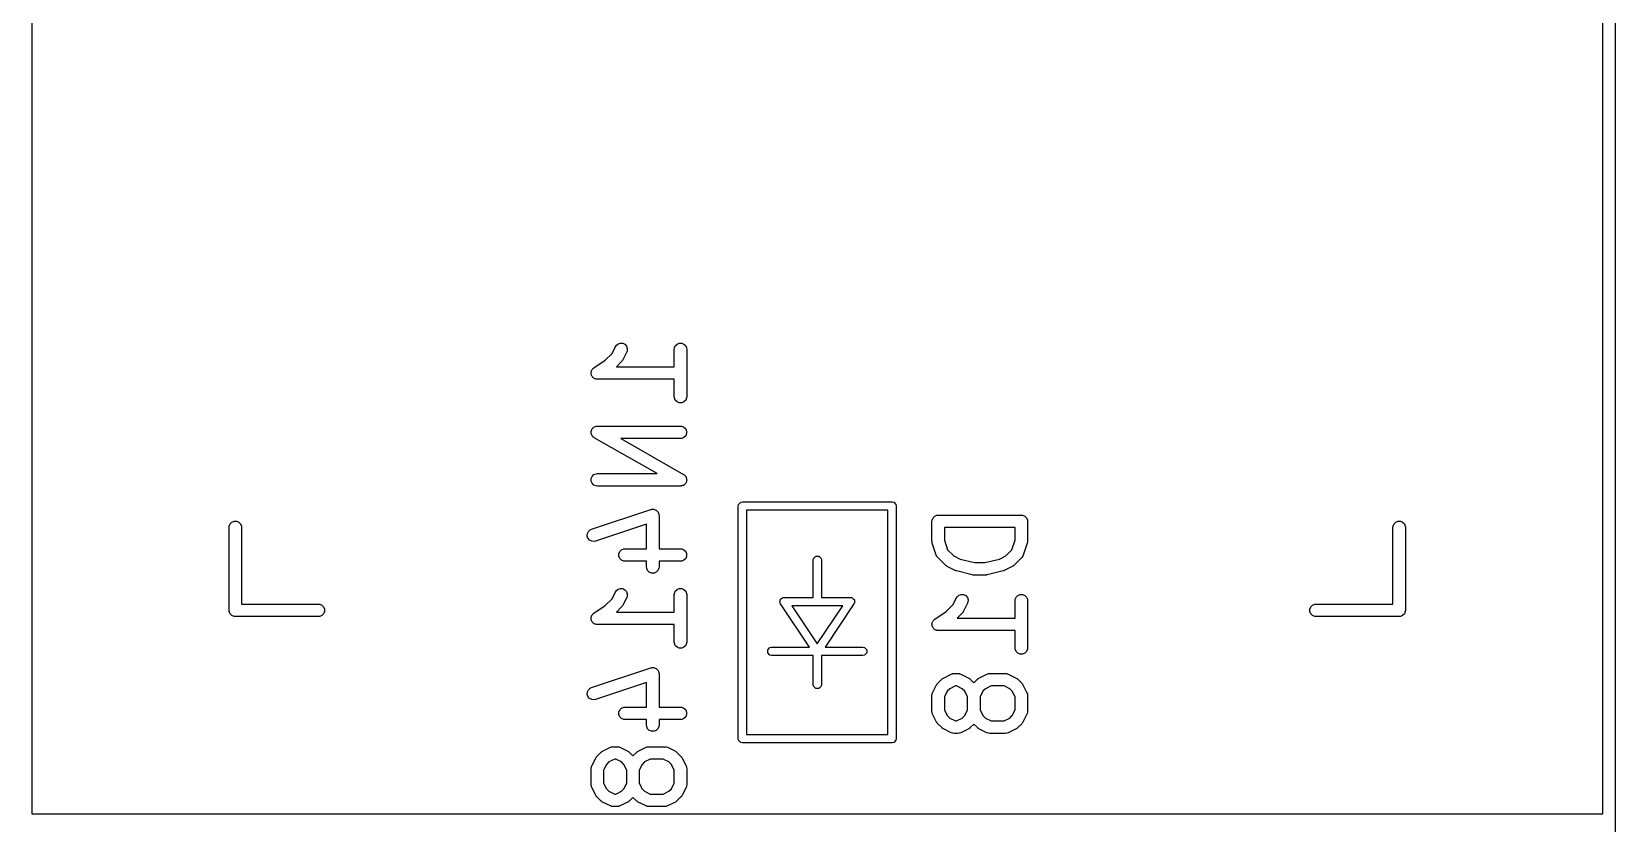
# Model space of a CAD drawing. Extents: x 100 to 190, y -154 to -36.
# Drawn here: x 162 to 181.05, y -114.34 to -104.81 of the extents above; entities that cross this region are included whole.
import ezdxf

# ---------------------------------------------------------------- set-up
doc = ezdxf.new("R2010")
doc.units = 0
doc.layers.add('BLACK', color=7, linetype='CONTINUOUS')

msp = doc.modelspace()

# ---------------------------------------------------------------- linework, layer by layer
at = {"layer": 'BLACK', "linetype": 'CONTINUOUS'}
for p, q in [((162, -95.325), (162, -114.225)), ((180.9, -114.225), (180.9, -95.325)), ((181.05, -95.25), (181.05, -114.3)), ((169.031283, -108.587052), (169.053391, -108.567879)), ((169.053391, -108.567879), (169.081152, -108.558625)), ((169.081152, -108.558625), (169.110342, -108.560699)), ((169.110342, -108.560699), (169.136517, -108.573787)), ((169.136517, -108.573787), (169.15569, -108.595894)), ((169.742459, -108.591368), (169.763151, -108.570676)), ((169.763151, -108.570676), (169.790187, -108.559477)), ((169.790187, -108.559477), (169.819451, -108.559477)), ((169.819451, -108.559477), (169.846487, -108.570676)), ((169.846487, -108.570676), (169.867179, -108.591368)), ((168.763216, -108.856346), (168.899894, -108.765227)), ((168.899894, -108.765227), (168.981275, -108.683847)), ((168.981275, -108.683847), (169.023451, -108.599495)), ((169.023451, -108.599495), (169.031283, -108.587052)), ((169.102164, -108.774258), (169.100667, -108.775556)), ((169.103583, -108.772003), (169.102164, -108.774258)), ((169.105275, -108.769942), (169.103583, -108.772003)), ((169.106033, -108.768109), (169.105275, -108.769942)), ((169.109996, -108.761815), (169.106033, -108.768109)), ((169.157615, -108.666577), (169.109996, -108.761815)), ((169.15569, -108.595894), (169.164944, -108.623656)), ((169.16287, -108.652846), (169.157615, -108.666577)), ((169.164944, -108.623656), (169.16287, -108.652846)), ((169.729819, -108.633036), (169.73126, -108.618404)), ((169.729819, -108.84375), (169.729819, -108.633036)), ((169.73126, -108.618404), (169.742459, -108.591368)), ((169.867179, -108.591368), (169.878378, -108.618404)), ((169.878378, -108.618404), (169.879819, -108.633036)), ((169.879819, -108.633036), (169.879819, -109.204464)), ((168.729819, -108.918671), (168.73126, -108.911466)), ((168.73126, -108.925955), (168.729819, -108.918671)), ((168.73126, -108.904118), (168.734101, -108.897257)), ((168.73126, -108.911466), (168.73126, -108.904118)), ((168.73126, -108.933382), (168.73126, -108.925955)), ((168.734072, -108.94017), (168.73126, -108.933382)), ((168.735498, -108.947379), (168.734072, -108.94017)), ((168.734101, -108.897257), (168.735558, -108.889977)), ((168.739617, -108.953557), (168.735498, -108.947379)), ((168.735558, -108.889977), (168.739646, -108.883871)), ((168.742459, -108.960418), (168.739617, -108.953557)), ((168.739646, -108.883871), (168.742459, -108.877082)), ((168.742459, -108.877082), (168.747709, -108.871831)), ((168.747654, -108.965613), (168.742459, -108.960418)), ((168.751731, -108.971728), (168.747654, -108.965613)), ((168.747709, -108.871831), (168.751841, -108.865662)), ((168.751841, -108.865662), (168.763099, -108.856441)), ((168.763099, -108.856441), (168.763151, -108.85639)), ((168.763151, -108.85639), (168.763173, -108.85638)), ((168.763173, -108.85638), (168.763216, -108.856346)), ((169.095947, -108.781307), (169.033504, -108.84375)), ((169.033504, -108.84375), (169.729819, -108.84375)), ((169.100667, -108.775556), (169.095947, -108.781307)), ((168.7579, -108.975859), (168.751731, -108.971728)), ((168.763151, -108.98111), (168.7579, -108.975859)), ((168.76994, -108.983922), (168.763151, -108.98111)), ((168.776046, -108.988011), (168.76994, -108.983922)), ((168.783326, -108.989467), (168.776046, -108.988011)), ((168.790187, -108.992309), (168.783326, -108.989467)), ((168.804663, -108.993734), (168.790187, -108.992309)), ((168.80474, -108.99375), (168.804663, -108.993734)), ((168.804766, -108.993744), (168.80474, -108.99375)), ((168.804819, -108.99375), (168.804766, -108.993744)), ((169.729819, -108.99375), (168.804819, -108.99375)), ((169.729819, -109.204464), (169.729819, -108.99375)), ((169.73126, -109.219096), (169.729819, -109.204464)), ((169.742459, -109.246132), (169.73126, -109.219096)), ((169.763151, -109.266824), (169.742459, -109.246132)), ((169.790187, -109.278023), (169.763151, -109.266824)), ((169.819451, -109.278023), (169.790187, -109.278023)), ((169.846487, -109.266824), (169.819451, -109.278023)), ((169.867179, -109.246132), (169.846487, -109.266824)), ((169.878378, -109.219096), (169.867179, -109.246132)), ((169.879819, -109.204464), (169.878378, -109.219096)), ((168.730002, -109.638275), (168.73126, -109.628378)), ((168.73126, -109.642887), (168.730002, -109.638275)), ((168.73126, -109.618404), (168.733089, -109.613988)), ((168.73126, -109.628378), (168.73126, -109.618404)), ((168.73126, -109.647668), (168.73126, -109.642887)), ((168.735077, -109.656883), (168.73126, -109.647668)), ((168.733089, -109.613988), (168.733692, -109.609245)), ((168.733692, -109.609245), (168.738642, -109.60058)), ((168.737702, -109.666507), (168.735077, -109.656883)), ((168.740629, -109.670287), (168.737702, -109.666507)), ((168.738642, -109.60058), (168.742459, -109.591368)), ((168.742459, -109.674704), (168.740629, -109.670287)), ((168.742459, -109.591368), (168.745837, -109.587989)), ((168.749509, -109.681754), (168.742459, -109.674704)), ((168.745837, -109.587989), (168.748211, -109.583836)), ((168.748211, -109.583836), (168.7561, -109.577726)), ((168.755619, -109.689644), (168.749509, -109.681754)), ((168.761751, -109.693996), (168.755619, -109.689644)), ((168.7561, -109.577726), (168.763151, -109.570676)), ((168.763151, -109.695396), (168.761751, -109.693996)), ((168.763151, -109.570676), (168.767567, -109.568846)), ((168.764525, -109.695965), (168.763151, -109.695396)), ((168.767609, -109.698154), (168.764525, -109.695965)), ((168.767567, -109.568846), (168.771348, -109.565919)), ((169.522402, -110.129464), (168.767609, -109.698154)), ((168.771348, -109.565919), (168.780971, -109.563294)), ((168.780971, -109.563294), (168.790187, -109.559477)), ((168.790187, -109.559477), (168.797669, -109.55874)), ((168.797669, -109.55874), (168.79958, -109.558219)), ((168.79958, -109.558219), (168.801055, -109.558406)), ((168.801055, -109.558406), (168.804819, -109.558036)), ((168.804819, -109.558036), (169.804819, -109.558036)), ((169.804819, -109.708036), (169.087236, -109.708036)), ((169.087236, -109.708036), (169.84203, -110.139346)), ((169.804819, -109.558036), (169.819451, -109.559477)), ((169.819451, -109.706595), (169.804819, -109.708036)), ((169.819451, -109.559477), (169.846487, -109.570676)), ((169.846487, -109.695396), (169.819451, -109.706595)), ((169.846487, -109.570676), (169.867179, -109.591368)), ((169.867179, -109.674704), (169.846487, -109.695396)), ((169.867179, -109.591368), (169.878378, -109.618404)), ((169.878378, -109.647668), (169.867179, -109.674704)), ((169.878378, -109.618404), (169.878378, -109.647668)), ((168.73126, -110.189832), (168.742459, -110.162796)), ((168.73126, -110.219096), (168.73126, -110.189832)), ((168.742459, -110.246132), (168.73126, -110.219096)), ((168.742459, -110.162796), (168.763151, -110.142104)), ((168.763151, -110.266824), (168.742459, -110.246132)), ((168.763151, -110.142104), (168.790187, -110.130905)), ((168.790187, -110.278023), (168.763151, -110.266824)), ((168.790187, -110.130905), (168.804819, -110.129464)), ((168.804819, -110.279464), (168.790187, -110.278023)), ((168.804819, -110.129464), (169.522402, -110.129464)), ((169.804819, -110.279464), (168.804819, -110.279464)), ((169.808582, -110.279093), (169.804819, -110.279464)), ((169.810058, -110.279281), (169.808582, -110.279093)), ((169.811968, -110.278759), (169.810058, -110.279281)), ((169.819451, -110.278023), (169.811968, -110.278759)), ((169.828666, -110.274205), (169.819451, -110.278023)), ((169.83829, -110.271581), (169.828666, -110.274205)), ((169.84207, -110.268653), (169.83829, -110.271581)), ((169.84203, -110.139346), (169.845114, -110.141535)), ((169.846487, -110.266824), (169.84207, -110.268653)), ((169.845114, -110.141535), (169.846487, -110.142104)), ((169.846487, -110.142104), (169.847884, -110.143501)), ((169.853537, -110.259773), (169.846487, -110.266824)), ((169.847884, -110.143501), (169.854019, -110.147856)), ((169.861427, -110.253664), (169.853537, -110.259773)), ((169.854019, -110.147856), (169.860127, -110.155744)), ((169.860127, -110.155744), (169.867179, -110.162796)), ((169.8638, -110.24951), (169.861427, -110.253664)), ((169.867179, -110.246132), (169.8638, -110.24951)), ((169.867179, -110.162796), (169.869009, -110.167214)), ((169.870995, -110.236919), (169.867179, -110.246132)), ((169.869009, -110.167214), (169.871936, -110.170994)), ((169.875946, -110.228255), (169.870995, -110.236919)), ((169.871936, -110.170994), (169.87456, -110.180615)), ((169.87456, -110.180615), (169.878378, -110.189832)), ((169.876548, -110.223511), (169.875946, -110.228255)), ((169.878378, -110.219096), (169.876548, -110.223511)), ((169.878378, -110.189832), (169.878378, -110.194612)), ((169.878378, -110.194612), (169.879636, -110.199225)), ((169.879636, -110.199225), (169.878378, -110.209121)), ((169.878378, -110.209121), (169.878378, -110.219096)), ((170.503806, -110.499616), (170.530866, -110.472556)), ((170.530866, -110.472556), (170.55, -110.46875)), ((170.55, -110.46875), (172.35, -110.46875)), ((172.35, -110.46875), (172.369134, -110.472556)), ((172.369134, -110.472556), (172.396194, -110.499616)), ((168.733483, -110.79998), (169.447767, -110.561885)), ((169.447767, -110.561885), (169.455022, -110.560235)), ((169.455022, -110.560235), (169.456853, -110.559477)), ((169.456853, -110.559477), (169.458357, -110.559477)), ((169.458357, -110.559477), (169.462104, -110.558625)), ((169.462104, -110.558625), (169.474089, -110.559477)), ((169.474089, -110.559477), (169.486117, -110.559477)), ((169.486117, -110.559477), (169.488608, -110.560509)), ((169.488608, -110.560509), (169.491294, -110.5607)), ((169.491294, -110.5607), (169.502041, -110.566073)), ((169.502041, -110.566073), (169.513153, -110.570676)), ((169.513153, -110.570676), (169.515058, -110.572581)), ((169.515058, -110.572581), (169.517468, -110.573786)), ((169.517468, -110.573786), (169.525342, -110.582865)), ((169.525342, -110.582865), (169.533845, -110.591368)), ((169.533845, -110.591368), (169.534876, -110.593858)), ((169.534876, -110.593858), (169.536642, -110.595894)), ((169.536642, -110.595894), (169.540442, -110.607294)), ((169.540442, -110.607294), (169.545044, -110.618404)), ((169.545044, -110.618404), (169.54542, -110.62223)), ((169.54542, -110.62223), (169.545896, -110.623656)), ((169.545896, -110.623656), (169.545755, -110.62563)), ((169.545755, -110.62563), (169.546485, -110.633036)), ((169.546485, -110.633036), (169.546485, -111.034226)), ((170.5, -110.51875), (170.503806, -110.499616)), ((170.5, -113.31875), (170.5, -110.51875)), ((170.6, -110.56875), (170.6, -113.26875)), ((172.3, -110.56875), (170.6, -110.56875)), ((172.3, -113.26875), (172.3, -110.56875)), ((172.396194, -110.499616), (172.4, -110.51875)), ((172.4, -110.51875), (172.4, -113.31875)), ((172.83126, -110.689832), (172.842459, -110.662796)), ((172.842459, -110.662796), (172.863151, -110.642104)), ((172.863151, -110.642104), (172.890187, -110.630905)), ((172.890187, -110.630905), (172.904819, -110.629464)), ((172.904819, -110.629464), (173.904819, -110.629464)), ((173.904819, -110.629464), (173.919451, -110.630905)), ((173.919451, -110.630905), (173.946487, -110.642104)), ((173.946487, -110.642104), (173.967179, -110.662796)), ((173.967179, -110.662796), (173.978378, -110.689832)), ((164.375, -110.775), (164.376441, -110.760368)), ((164.375, -111.775), (164.375, -110.775)), ((164.376441, -110.760368), (164.38764, -110.733332)), ((164.38764, -110.733332), (164.408332, -110.71264)), ((164.408332, -110.71264), (164.435368, -110.701441)), ((164.435368, -110.701441), (164.464632, -110.701441)), ((164.464632, -110.701441), (164.491668, -110.71264)), ((164.491668, -110.71264), (164.51236, -110.733332)), ((164.51236, -110.733332), (164.523559, -110.760368)), ((164.523559, -110.760368), (164.525, -110.775)), ((164.525, -110.775), (164.525, -111.7)), ((168.682789, -110.880511), (168.684864, -110.851321)), ((168.684864, -110.851321), (168.69795, -110.825148)), ((168.69795, -110.825148), (168.720057, -110.805974)), ((168.720057, -110.805974), (168.733483, -110.79998)), ((169.396485, -110.737092), (168.780917, -110.942282)), ((169.396485, -111.034226), (169.396485, -110.737092)), ((172.829819, -110.704464), (172.83126, -110.689832)), ((172.829819, -110.942559), (172.829819, -110.704464)), ((173.829819, -110.779464), (172.979819, -110.779464)), ((172.979819, -110.779464), (172.979819, -110.930388)), ((173.829819, -110.930389), (173.829819, -110.779464)), ((173.978378, -110.689832), (173.979819, -110.704464)), ((173.979819, -110.704464), (173.979819, -110.942559)), ((178.375, -110.775), (178.376441, -110.760368)), ((178.375, -111.7), (178.375, -110.775)), ((178.376441, -110.760368), (178.38764, -110.733332)), ((178.38764, -110.733332), (178.408332, -110.71264)), ((178.408332, -110.71264), (178.435368, -110.701441)), ((178.435368, -110.701441), (178.464632, -110.701441)), ((178.464632, -110.701441), (178.491668, -110.71264)), ((178.491668, -110.71264), (178.51236, -110.733332)), ((178.51236, -110.733332), (178.523559, -110.760368)), ((178.523559, -110.760368), (178.525, -110.775)), ((178.525, -110.775), (178.525, -111.775)), ((168.692043, -110.908274), (168.682789, -110.880511)), ((168.711217, -110.930381), (168.692043, -110.908274)), ((168.73739, -110.943467), (168.711217, -110.930381)), ((168.76658, -110.945542), (168.73739, -110.943467)), ((168.780917, -110.942282), (168.76658, -110.945542)), ((169.075792, -111.067558), (169.096484, -111.046866)), ((169.096484, -111.046866), (169.12352, -111.035667)), ((169.12352, -111.035667), (169.138152, -111.034226)), ((169.138152, -111.034226), (169.396485, -111.034226)), ((169.546485, -111.034226), (169.804819, -111.034226)), ((169.804819, -111.034226), (169.819451, -111.035667)), ((169.819451, -111.035667), (169.846487, -111.046866)), ((169.846487, -111.046866), (169.867179, -111.067558)), ((172.830548, -110.949964), (172.829819, -110.942559)), ((172.830408, -110.951939), (172.830548, -110.949964)), ((172.830998, -110.954536), (172.830408, -110.951939)), ((172.83126, -110.957191), (172.830998, -110.954536)), ((172.832018, -110.959022), (172.83126, -110.957191)), ((172.833668, -110.966276), (172.832018, -110.959022)), ((172.881287, -111.109133), (172.833668, -110.966276)), ((172.979819, -110.930388), (173.01799, -111.044902)), ((173.01799, -111.044902), (173.092103, -111.119015)), ((173.717534, -111.119014), (173.791648, -111.044901)), ((173.791648, -111.044901), (173.829819, -110.930389)), ((173.97597, -110.966277), (173.928351, -111.109133)), ((173.977619, -110.959021), (173.97597, -110.966277)), ((173.978378, -110.957191), (173.977619, -110.959021)), ((173.978639, -110.954537), (173.978378, -110.957191)), ((173.97923, -110.95194), (173.978639, -110.954537)), ((173.979819, -110.942559), (173.979089, -110.949965)), ((173.979089, -110.949965), (173.97923, -110.95194)), ((169.064593, -111.094594), (169.075792, -111.067558)), ((169.064593, -111.123858), (169.064593, -111.094594)), ((169.075792, -111.150894), (169.064593, -111.123858)), ((169.096484, -111.171586), (169.075792, -111.150894)), ((169.12352, -111.182785), (169.096484, -111.171586)), ((169.138152, -111.184226), (169.12352, -111.182785)), ((169.396485, -111.184226), (169.138152, -111.184226)), ((169.396485, -111.252083), (169.396485, -111.184226)), ((169.804819, -111.184226), (169.546485, -111.184226)), ((169.546485, -111.184226), (169.546485, -111.252083)), ((169.819451, -111.182785), (169.804819, -111.184226)), ((169.846487, -111.171586), (169.819451, -111.182785)), ((169.867179, -111.150894), (169.846487, -111.171586)), ((169.867179, -111.067558), (169.878378, -111.094594)), ((169.878378, -111.123858), (169.867179, -111.150894)), ((169.878378, -111.094594), (169.878378, -111.123858)), ((171.4, -111.16875), (171.403806, -111.149616)), ((171.4, -111.61875), (171.4, -111.16875)), ((171.403806, -111.149616), (171.430866, -111.122556)), ((171.430866, -111.122556), (171.469134, -111.122556)), ((171.469134, -111.122556), (171.496194, -111.149616)), ((171.496194, -111.149616), (171.5, -111.16875)), ((171.5, -111.16875), (171.5, -111.61875)), ((172.887281, -111.122558), (172.881287, -111.109133)), ((172.889046, -111.124593), (172.887281, -111.122558)), ((172.890078, -111.127084), (172.889046, -111.124593)), ((172.899405, -111.138449), (172.890078, -111.127084)), ((172.994643, -111.233687), (172.899405, -111.138449)), ((173.000393, -111.238407), (172.994643, -111.233687)), ((173.001692, -111.239904), (173.000393, -111.238407)), ((173.003946, -111.241323), (173.001692, -111.239904)), ((173.006008, -111.243015), (173.003946, -111.241323)), ((173.00784, -111.243773), (173.006008, -111.243015)), ((173.014135, -111.247736), (173.00784, -111.243773)), ((173.109373, -111.295355), (173.014135, -111.247736)), ((173.092103, -111.119015), (173.16909, -111.157508)), ((173.16909, -111.157508), (173.342624, -111.200892)), ((173.342624, -111.200892), (173.467013, -111.200892)), ((173.467013, -111.200892), (173.640547, -111.157508)), ((173.640547, -111.157508), (173.717534, -111.119014)), ((173.795502, -111.247736), (173.700264, -111.295355)), ((173.801798, -111.243772), (173.795502, -111.247736)), ((173.803628, -111.243015), (173.801798, -111.243772)), ((173.805686, -111.241325), (173.803628, -111.243015)), ((173.807945, -111.239904), (173.805686, -111.241325)), ((173.809244, -111.238405), (173.807945, -111.239904)), ((173.814994, -111.233687), (173.809244, -111.238405)), ((173.910233, -111.138449), (173.814994, -111.233687)), ((173.919561, -111.127084), (173.910233, -111.138449)), ((173.920592, -111.124593), (173.919561, -111.127084)), ((173.922357, -111.122559), (173.920592, -111.124593)), ((173.928351, -111.109133), (173.922357, -111.122559)), ((169.397926, -111.266715), (169.396485, -111.252083)), ((169.409125, -111.293751), (169.397926, -111.266715)), ((169.429817, -111.314443), (169.409125, -111.293751)), ((169.456853, -111.325642), (169.429817, -111.314443)), ((169.486117, -111.325642), (169.456853, -111.325642)), ((169.513153, -111.314443), (169.486117, -111.325642)), ((169.533845, -111.293751), (169.513153, -111.314443)), ((169.545044, -111.266715), (169.533845, -111.293751)), ((169.546485, -111.252083), (169.545044, -111.266715)), ((173.110442, -111.295764), (173.109373, -111.295355)), ((173.110878, -111.296087), (173.110442, -111.295764)), ((173.117014, -111.298279), (173.110878, -111.296087)), ((173.123104, -111.30061), (173.117014, -111.298279)), ((173.123644, -111.300648), (173.123104, -111.30061)), ((173.124724, -111.301034), (173.123644, -111.300648)), ((173.3152, -111.348653), (173.124724, -111.301034)), ((173.317736, -111.349028), (173.3152, -111.348653)), ((173.318758, -111.349451), (173.317736, -111.349028)), ((173.32427, -111.349993), (173.318758, -111.349451)), ((173.329744, -111.350803), (173.32427, -111.349993)), ((173.330836, -111.35064), (173.329744, -111.350803)), ((173.33339, -111.350892), (173.330836, -111.35064)), ((173.476247, -111.350892), (173.33339, -111.350892)), ((173.4788, -111.35064), (173.476247, -111.350892)), ((173.479893, -111.350803), (173.4788, -111.35064)), ((173.485366, -111.349993), (173.479893, -111.350803)), ((173.490879, -111.349451), (173.485366, -111.349993)), ((173.4919, -111.349028), (173.490879, -111.349451)), ((173.494437, -111.348653), (173.4919, -111.349028)), ((173.684913, -111.301034), (173.494437, -111.348653)), ((173.685992, -111.300648), (173.684913, -111.301034)), ((173.686532, -111.30061), (173.685992, -111.300648)), ((173.692613, -111.298282), (173.686532, -111.30061)), ((173.698759, -111.296087), (173.692613, -111.298282)), ((173.699194, -111.295764), (173.698759, -111.296087)), ((173.700264, -111.295355), (173.699194, -111.295764)), ((168.981275, -111.636228), (169.023451, -111.551876)), ((169.023451, -111.551876), (169.031283, -111.539433)), ((169.031283, -111.539433), (169.053391, -111.52026)), ((169.053391, -111.52026), (169.081152, -111.511006)), ((169.081152, -111.511006), (169.110342, -111.51308)), ((169.157615, -111.618958), (169.109996, -111.714196)), ((169.110342, -111.51308), (169.136517, -111.526168)), ((169.136517, -111.526168), (169.15569, -111.548275)), ((169.15569, -111.548275), (169.164944, -111.576037)), ((169.16287, -111.605227), (169.157615, -111.618958)), ((169.164944, -111.576037), (169.16287, -111.605227)), ((169.729819, -111.585417), (169.73126, -111.570785)), ((169.729819, -111.796131), (169.729819, -111.585417)), ((169.73126, -111.570785), (169.742459, -111.543749)), ((169.742459, -111.543749), (169.763151, -111.523057)), ((169.763151, -111.523057), (169.790187, -111.511858)), ((169.790187, -111.511858), (169.819451, -111.511858)), ((169.819451, -111.511858), (169.846487, -111.523057)), ((169.846487, -111.523057), (169.867179, -111.543749)), ((169.867179, -111.543749), (169.878378, -111.570785)), ((169.878378, -111.570785), (169.879819, -111.585417)), ((169.879819, -111.585417), (169.879819, -112.156845)), ((171.008456, -111.640928), (171.020569, -111.632852)), ((171.020569, -111.632852), (171.030866, -111.622556)), ((171.030866, -111.622556), (171.038203, -111.621096)), ((171.038203, -111.621096), (171.040297, -111.619701)), ((171.040297, -111.619701), (171.042751, -111.620191)), ((171.042751, -111.620191), (171.05, -111.61875)), ((171.05, -111.61875), (171.4, -111.61875)), ((171.5, -111.61875), (171.85, -111.61875)), ((171.85, -111.61875), (171.857248, -111.620191)), ((171.857248, -111.620191), (171.859703, -111.619701)), ((171.859703, -111.619701), (171.861796, -111.621096)), ((171.861796, -111.621096), (171.869134, -111.622556)), ((171.869134, -111.622556), (171.87943, -111.632852)), ((171.87943, -111.632852), (171.891544, -111.640928)), ((173.081275, -111.707656), (173.123451, -111.623304)), ((173.123451, -111.623304), (173.131283, -111.610861)), ((173.131283, -111.610861), (173.153391, -111.591688)), ((173.153391, -111.591688), (173.181152, -111.582434)), ((173.181152, -111.582434), (173.210342, -111.584508)), ((173.210342, -111.584508), (173.236517, -111.597596)), ((173.236517, -111.597596), (173.25569, -111.619703)), ((173.25569, -111.619703), (173.264944, -111.647465)), ((173.83126, -111.642213), (173.842459, -111.615177)), ((173.842459, -111.615177), (173.863151, -111.594485)), ((173.863151, -111.594485), (173.890187, -111.583286)), ((173.890187, -111.583286), (173.919451, -111.583286)), ((173.919451, -111.583286), (173.946487, -111.594485)), ((173.946487, -111.594485), (173.967179, -111.615177)), ((173.967179, -111.615177), (173.978378, -111.642213)), ((164.376441, -111.789632), (164.375, -111.775)), ((164.38764, -111.816668), (164.376441, -111.789632)), ((164.408332, -111.83736), (164.38764, -111.816668)), ((164.525, -111.7), (165.45, -111.7)), ((165.45, -111.7), (165.464632, -111.701441)), ((165.464632, -111.701441), (165.491668, -111.71264)), ((165.491668, -111.71264), (165.51236, -111.733332)), ((165.51236, -111.816668), (165.491668, -111.83736)), ((165.51236, -111.733332), (165.523559, -111.760368)), ((165.523559, -111.789632), (165.51236, -111.816668)), ((165.523559, -111.760368), (165.523559, -111.789632)), ((168.747709, -111.824212), (168.751841, -111.818043)), ((168.751841, -111.818043), (168.763099, -111.808822)), ((168.763099, -111.808822), (168.763151, -111.808771)), ((168.763151, -111.808771), (168.763173, -111.808761)), ((168.763173, -111.808761), (168.763216, -111.808727)), ((168.763216, -111.808727), (168.899894, -111.717608)), ((168.899894, -111.717608), (168.981275, -111.636228)), ((169.095947, -111.733688), (169.033504, -111.796131)), ((169.033504, -111.796131), (169.729819, -111.796131)), ((169.100667, -111.727937), (169.095947, -111.733688)), ((169.102164, -111.726639), (169.100667, -111.727937)), ((169.103583, -111.724384), (169.102164, -111.726639)), ((169.105275, -111.722323), (169.103583, -111.724384)), ((169.106033, -111.72049), (169.105275, -111.722323)), ((169.109996, -111.714196), (169.106033, -111.72049)), ((171.000951, -111.678453), (171.003806, -111.664178)), ((171.003806, -111.685366), (171.000951, -111.678453)), ((171.003806, -111.649616), (171.007446, -111.645975)), ((171.003806, -111.664178), (171.003806, -111.649616)), ((171.003806, -111.687884), (171.003806, -111.685366)), ((171.005576, -111.689654), (171.003806, -111.687884)), ((171.008397, -111.696485), (171.005576, -111.689654)), ((171.007446, -111.645975), (171.008456, -111.640928)), ((171.356574, -112.21875), (171.008397, -111.696485)), ((171.143426, -111.71875), (171.449999, -112.178611)), ((171.756574, -111.71875), (171.143426, -111.71875)), ((171.449999, -112.178611), (171.756574, -111.71875)), ((171.891602, -111.696485), (171.543426, -112.21875)), ((171.891544, -111.640928), (171.892553, -111.645975)), ((171.894422, -111.689655), (171.891602, -111.696485)), ((171.892553, -111.645975), (171.896194, -111.649616)), ((171.896194, -111.687884), (171.894422, -111.689655)), ((171.896194, -111.649616), (171.896194, -111.664178)), ((171.896194, -111.664178), (171.899049, -111.678454)), ((171.899049, -111.678454), (171.896194, -111.685366)), ((171.896194, -111.685366), (171.896194, -111.687884)), ((172.863216, -111.880155), (172.999894, -111.789036)), ((172.999894, -111.789036), (173.081275, -111.707656)), ((173.195947, -111.805116), (173.133504, -111.867559)), ((173.200667, -111.799365), (173.195947, -111.805116)), ((173.202164, -111.798067), (173.200667, -111.799365)), ((173.203583, -111.795812), (173.202164, -111.798067)), ((173.205275, -111.793751), (173.203583, -111.795812)), ((173.206033, -111.791918), (173.205275, -111.793751)), ((173.209996, -111.785624), (173.206033, -111.791918)), ((173.257615, -111.690386), (173.209996, -111.785624)), ((173.26287, -111.676655), (173.257615, -111.690386)), ((173.264944, -111.647465), (173.26287, -111.676655)), ((173.829819, -111.656845), (173.83126, -111.642213)), ((173.829819, -111.867559), (173.829819, -111.656845)), ((173.978378, -111.642213), (173.979819, -111.656845)), ((173.979819, -111.656845), (173.979819, -112.228273)), ((177.376441, -111.760368), (177.38764, -111.733332)), ((177.376441, -111.789632), (177.376441, -111.760368)), ((177.38764, -111.816668), (177.376441, -111.789632)), ((177.38764, -111.733332), (177.408332, -111.71264)), ((177.408332, -111.83736), (177.38764, -111.816668)), ((177.408332, -111.71264), (177.435368, -111.701441)), ((177.435368, -111.701441), (177.45, -111.7)), ((177.45, -111.7), (178.375, -111.7)), ((178.51236, -111.816668), (178.491668, -111.83736)), ((178.523559, -111.789632), (178.51236, -111.816668)), ((178.525, -111.775), (178.523559, -111.789632)), ((164.435368, -111.848559), (164.408332, -111.83736)), ((164.45, -111.85), (164.435368, -111.848559)), ((165.45, -111.85), (164.45, -111.85)), ((165.464632, -111.848559), (165.45, -111.85)), ((165.491668, -111.83736), (165.464632, -111.848559)), ((168.729819, -111.871052), (168.73126, -111.863847)), ((168.73126, -111.878336), (168.729819, -111.871052)), ((168.73126, -111.856499), (168.734101, -111.849638)), ((168.73126, -111.863847), (168.73126, -111.856499)), ((168.73126, -111.885763), (168.73126, -111.878336)), ((168.734072, -111.892551), (168.73126, -111.885763)), ((168.735498, -111.89976), (168.734072, -111.892551)), ((168.734101, -111.849638), (168.735558, -111.842358)), ((168.739617, -111.905938), (168.735498, -111.89976)), ((168.735558, -111.842358), (168.739646, -111.836252)), ((168.742459, -111.912799), (168.739617, -111.905938)), ((168.739646, -111.836252), (168.742459, -111.829463)), ((168.742459, -111.829463), (168.747709, -111.824212)), ((168.747654, -111.917994), (168.742459, -111.912799)), ((168.751731, -111.924109), (168.747654, -111.917994)), ((168.7579, -111.92824), (168.751731, -111.924109)), ((168.763151, -111.933491), (168.7579, -111.92824)), ((168.76994, -111.936303), (168.763151, -111.933491)), ((168.776046, -111.940392), (168.76994, -111.936303)), ((168.783326, -111.941848), (168.776046, -111.940392)), ((168.790187, -111.94469), (168.783326, -111.941848)), ((168.804663, -111.946115), (168.790187, -111.94469)), ((168.80474, -111.946131), (168.804663, -111.946115)), ((168.804766, -111.946125), (168.80474, -111.946131)), ((168.804819, -111.946131), (168.804766, -111.946125)), ((169.729819, -111.946131), (168.804819, -111.946131)), ((169.729819, -112.156845), (169.729819, -111.946131)), ((172.829819, -111.94248), (172.83126, -111.935275)), ((172.83126, -111.949764), (172.829819, -111.94248)), ((172.83126, -111.927927), (172.834101, -111.921066)), ((172.83126, -111.935275), (172.83126, -111.927927)), ((172.83126, -111.957191), (172.83126, -111.949764)), ((172.834072, -111.963979), (172.83126, -111.957191)), ((172.835498, -111.971188), (172.834072, -111.963979)), ((172.834101, -111.921066), (172.835558, -111.913786)), ((172.839617, -111.977366), (172.835498, -111.971188)), ((172.835558, -111.913786), (172.839646, -111.90768)), ((172.842459, -111.984227), (172.839617, -111.977366)), ((172.839646, -111.90768), (172.842459, -111.900891)), ((172.842459, -111.900891), (172.847709, -111.89564)), ((172.847654, -111.989422), (172.842459, -111.984227)), ((172.851731, -111.995537), (172.847654, -111.989422)), ((172.847709, -111.89564), (172.851841, -111.889471)), ((172.8579, -111.999668), (172.851731, -111.995537)), ((172.851841, -111.889471), (172.863099, -111.88025)), ((172.863151, -112.004919), (172.8579, -111.999668)), ((172.863099, -111.88025), (172.863151, -111.880199)), ((172.863151, -111.880199), (172.863173, -111.880189)), ((172.86994, -112.007731), (172.863151, -112.004919)), ((172.863173, -111.880189), (172.863216, -111.880155)), ((172.876046, -112.01182), (172.86994, -112.007731)), ((172.883326, -112.013276), (172.876046, -112.01182)), ((172.890187, -112.016118), (172.883326, -112.013276)), ((173.133504, -111.867559), (173.829819, -111.867559)), ((177.435368, -111.848559), (177.408332, -111.83736)), ((177.45, -111.85), (177.435368, -111.848559)), ((178.45, -111.85), (177.45, -111.85)), ((178.464632, -111.848559), (178.45, -111.85)), ((178.491668, -111.83736), (178.464632, -111.848559)), ((169.73126, -112.171477), (169.729819, -112.156845)), ((169.742459, -112.198513), (169.73126, -112.171477)), ((169.763151, -112.219205), (169.742459, -112.198513)), ((169.867179, -112.198513), (169.846487, -112.219205)), ((169.878378, -112.171477), (169.867179, -112.198513)), ((169.879819, -112.156845), (169.878378, -112.171477)), ((172.904663, -112.017543), (172.890187, -112.016118)), ((172.90474, -112.017559), (172.904663, -112.017543)), ((172.904766, -112.017553), (172.90474, -112.017559)), ((172.904819, -112.017559), (172.904766, -112.017553)), ((173.829819, -112.017559), (172.904819, -112.017559)), ((173.829819, -112.228273), (173.829819, -112.017559)), ((169.790187, -112.230404), (169.763151, -112.219205)), ((169.819451, -112.230404), (169.790187, -112.230404)), ((169.846487, -112.219205), (169.819451, -112.230404)), ((170.853806, -112.249616), (170.880866, -112.222556)), ((170.853806, -112.287884), (170.853806, -112.249616)), ((170.880866, -112.314944), (170.853806, -112.287884)), ((170.880866, -112.222556), (170.9, -112.21875)), ((170.9, -112.31875), (170.880866, -112.314944)), ((170.9, -112.21875), (171.356574, -112.21875)), ((171.4, -112.31875), (170.9, -112.31875)), ((171.4, -112.66875), (171.4, -112.31875)), ((172, -112.31875), (171.5, -112.31875)), ((171.5, -112.31875), (171.5, -112.66875)), ((171.543426, -112.21875), (172, -112.21875)), ((172, -112.21875), (172.019134, -112.222556)), ((172.019134, -112.314944), (172, -112.31875)), ((172.019134, -112.222556), (172.046194, -112.249616)), ((172.046194, -112.287884), (172.019134, -112.314944)), ((172.046194, -112.249616), (172.046194, -112.287884)), ((173.83126, -112.242905), (173.829819, -112.228273)), ((173.842459, -112.269941), (173.83126, -112.242905)), ((173.863151, -112.290633), (173.842459, -112.269941)), ((173.890187, -112.301832), (173.863151, -112.290633)), ((173.919451, -112.301832), (173.890187, -112.301832)), ((173.946487, -112.290633), (173.919451, -112.301832)), ((173.967179, -112.269941), (173.946487, -112.290633)), ((173.978378, -112.242905), (173.967179, -112.269941)), ((173.979819, -112.228273), (173.978378, -112.242905)), ((168.733483, -112.704742), (169.447767, -112.466647)), ((169.447767, -112.466647), (169.455022, -112.464997)), ((169.455022, -112.464997), (169.456853, -112.464239)), ((169.456853, -112.464239), (169.458357, -112.464239)), ((169.458357, -112.464239), (169.462104, -112.463387)), ((169.462104, -112.463387), (169.474089, -112.464239)), ((169.474089, -112.464239), (169.486117, -112.464239)), ((169.486117, -112.464239), (169.488608, -112.465271)), ((169.488608, -112.465271), (169.491294, -112.465462)), ((169.491294, -112.465462), (169.502041, -112.470835)), ((169.502041, -112.470835), (169.513153, -112.475438)), ((169.513153, -112.475438), (169.515058, -112.477343)), ((169.515058, -112.477343), (169.517468, -112.478548)), ((169.517468, -112.478548), (169.525342, -112.487627)), ((169.525342, -112.487627), (169.533845, -112.49613)), ((169.533845, -112.49613), (169.534876, -112.49862)), ((169.534876, -112.49862), (169.536642, -112.500656)), ((169.536642, -112.500656), (169.540442, -112.512056)), ((169.540442, -112.512056), (169.545044, -112.523166)), ((169.545044, -112.523166), (169.54542, -112.526992)), ((169.54542, -112.526992), (169.545896, -112.528418)), ((169.545896, -112.528418), (169.545755, -112.530392)), ((169.545755, -112.530392), (169.546485, -112.537798)), ((169.546485, -112.537798), (169.546485, -112.938988)), ((172.966516, -112.589763), (173.061754, -112.542144)), ((173.061754, -112.542144), (173.075485, -112.536889)), ((173.075485, -112.536889), (173.078174, -112.536697)), ((173.078174, -112.536697), (173.080663, -112.535667)), ((173.080663, -112.535667), (173.095295, -112.534226)), ((173.095295, -112.534226), (173.142914, -112.534226)), ((173.142914, -112.534226), (173.157546, -112.535667)), ((173.157546, -112.535667), (173.160035, -112.536698)), ((173.160035, -112.536698), (173.162723, -112.536889)), ((173.162723, -112.536889), (173.176455, -112.542144)), ((173.176455, -112.542144), (173.271693, -112.589763)), ((173.395087, -112.589763), (173.490325, -112.542144)), ((173.490325, -112.542144), (173.504056, -112.536889)), ((173.504056, -112.536889), (173.506745, -112.536697)), ((173.506745, -112.536697), (173.509234, -112.535667)), ((173.509234, -112.535667), (173.523866, -112.534226)), ((173.523866, -112.534226), (173.714342, -112.534226)), ((173.714342, -112.534226), (173.728974, -112.535667)), ((173.728974, -112.535667), (173.731463, -112.536698)), ((173.731463, -112.536698), (173.734151, -112.536889)), ((173.734151, -112.536889), (173.747883, -112.542144)), ((173.747883, -112.542144), (173.843121, -112.589763)), ((168.682789, -112.785273), (168.684864, -112.756083)), ((168.684864, -112.756083), (168.69795, -112.72991)), ((168.69795, -112.72991), (168.720057, -112.710736)), ((168.720057, -112.710736), (168.733483, -112.704742)), ((169.396485, -112.641854), (168.780917, -112.847044)), ((169.396485, -112.938988), (169.396485, -112.641854)), ((171.403806, -112.687884), (171.4, -112.66875)), ((171.430866, -112.714944), (171.403806, -112.687884)), ((171.469134, -112.714944), (171.430866, -112.714944)), ((171.496194, -112.687884), (171.469134, -112.714944)), ((171.5, -112.66875), (171.496194, -112.687884)), ((172.832482, -112.779893), (172.837737, -112.766161)), ((172.837737, -112.766161), (172.885356, -112.670923)), ((172.885356, -112.670923), (172.88932, -112.664623)), ((172.88932, -112.664623), (172.890078, -112.662796)), ((172.890078, -112.662796), (172.891766, -112.660739)), ((172.891766, -112.660739), (172.893188, -112.65848)), ((172.893188, -112.65848), (172.894686, -112.65718)), ((172.894686, -112.65718), (172.899405, -112.651431)), ((172.899405, -112.651431), (172.947024, -112.603812)), ((172.947024, -112.603812), (172.952773, -112.599093)), ((172.952773, -112.599093), (172.954073, -112.597595)), ((172.954073, -112.597595), (172.956332, -112.596173)), ((172.956332, -112.596173), (172.958389, -112.594485)), ((172.958389, -112.594485), (172.960216, -112.593727)), ((172.960216, -112.593727), (172.966516, -112.589763)), ((173.014077, -112.748891), (172.979819, -112.817407)), ((173.044484, -112.718484), (173.014077, -112.748891)), ((173.113, -112.684226), (173.044484, -112.718484)), ((173.125209, -112.684226), (173.113, -112.684226)), ((173.193725, -112.718484), (173.125209, -112.684226)), ((173.224132, -112.748891), (173.193725, -112.718484)), ((173.25839, -112.817407), (173.224132, -112.748891)), ((173.271693, -112.589763), (173.277992, -112.593727)), ((173.277992, -112.593727), (173.27982, -112.594485)), ((173.27982, -112.594485), (173.281876, -112.596173)), ((173.281876, -112.596173), (173.284136, -112.597595)), ((173.284136, -112.597595), (173.285435, -112.599093)), ((173.285435, -112.599093), (173.291185, -112.603812)), ((173.291185, -112.603812), (173.33339, -112.646017)), ((173.33339, -112.646017), (173.375595, -112.603812)), ((173.375595, -112.603812), (173.381344, -112.599093)), ((173.381344, -112.599093), (173.382644, -112.597595)), ((173.382644, -112.597595), (173.384903, -112.596173)), ((173.384903, -112.596173), (173.38696, -112.594485)), ((173.38696, -112.594485), (173.388787, -112.593727)), ((173.388787, -112.593727), (173.395087, -112.589763)), ((173.442648, -112.748891), (173.40839, -112.817407)), ((173.473055, -112.718484), (173.442648, -112.748891)), ((173.541571, -112.684226), (173.473055, -112.718484)), ((173.696637, -112.684226), (173.541571, -112.684226)), ((173.765153, -112.718484), (173.696637, -112.684226)), ((173.795561, -112.748891), (173.765153, -112.718484)), ((173.829819, -112.817407), (173.795561, -112.748891)), ((173.843121, -112.589763), (173.849417, -112.593726)), ((173.849417, -112.593726), (173.851247, -112.594484)), ((173.851247, -112.594484), (173.853305, -112.596173)), ((173.853305, -112.596173), (173.855564, -112.597595)), ((173.855564, -112.597595), (173.856863, -112.599093)), ((173.856863, -112.599093), (173.862612, -112.603811)), ((173.862612, -112.603811), (173.910232, -112.65143)), ((173.910232, -112.65143), (173.91495, -112.657179)), ((173.91495, -112.657179), (173.91645, -112.65848)), ((173.91645, -112.65848), (173.917872, -112.660739)), ((173.917872, -112.660739), (173.91956, -112.662796)), ((173.91956, -112.662796), (173.920317, -112.664623)), ((173.920317, -112.664623), (173.924282, -112.670923)), ((173.924282, -112.670923), (173.971901, -112.766161)), ((173.971901, -112.766161), (173.977156, -112.779892)), ((168.692043, -112.813036), (168.682789, -112.785273)), ((168.711217, -112.835143), (168.692043, -112.813036)), ((168.73739, -112.848229), (168.711217, -112.835143)), ((168.76658, -112.850304), (168.73739, -112.848229)), ((168.780917, -112.847044), (168.76658, -112.850304)), ((169.075792, -112.97232), (169.096484, -112.951628)), ((169.096484, -112.951628), (169.12352, -112.940429)), ((169.12352, -112.940429), (169.138152, -112.938988)), ((169.138152, -112.938988), (169.396485, -112.938988)), ((169.546485, -112.938988), (169.804819, -112.938988)), ((169.804819, -112.938988), (169.819451, -112.940429)), ((169.819451, -112.940429), (169.846487, -112.951628)), ((169.846487, -112.951628), (169.867179, -112.97232)), ((172.829819, -112.799702), (172.83126, -112.78507)), ((172.829819, -112.990178), (172.829819, -112.799702)), ((172.83126, -112.78507), (172.832291, -112.78258)), ((172.832291, -112.78258), (172.832482, -112.779893)), ((172.979819, -112.817407), (172.979819, -112.972473)), ((173.25839, -112.972473), (173.25839, -112.817407)), ((173.40839, -112.817407), (173.40839, -112.972473)), ((173.829819, -112.972473), (173.829819, -112.817407)), ((173.977156, -112.779892), (173.977347, -112.782581)), ((173.977347, -112.782581), (173.978378, -112.78507)), ((173.978378, -112.78507), (173.979819, -112.799702)), ((173.979819, -112.799702), (173.979819, -112.990178)), ((169.064593, -112.999356), (169.075792, -112.97232)), ((169.064593, -113.02862), (169.064593, -112.999356)), ((169.075792, -113.055656), (169.064593, -113.02862)), ((169.096484, -113.076348), (169.075792, -113.055656)), ((169.12352, -113.087547), (169.096484, -113.076348)), ((169.138152, -113.088988), (169.12352, -113.087547)), ((169.396485, -113.088988), (169.138152, -113.088988)), ((169.396485, -113.156845), (169.396485, -113.088988)), ((169.397926, -113.171477), (169.396485, -113.156845)), ((169.546485, -113.156845), (169.545044, -113.171477)), ((169.804819, -113.088988), (169.546485, -113.088988)), ((169.546485, -113.088988), (169.546485, -113.156845)), ((169.819451, -113.087547), (169.804819, -113.088988)), ((169.846487, -113.076348), (169.819451, -113.087547)), ((169.867179, -113.055656), (169.846487, -113.076348)), ((169.867179, -112.97232), (169.878378, -112.999356)), ((169.878378, -113.02862), (169.867179, -113.055656)), ((169.878378, -112.999356), (169.878378, -113.02862)), ((172.83126, -113.00481), (172.829819, -112.990178)), ((172.832291, -113.007299), (172.83126, -113.00481)), ((172.832482, -113.009987), (172.832291, -113.007299)), ((172.837737, -113.023719), (172.832482, -113.009987)), ((172.885356, -113.118957), (172.837737, -113.023719)), ((172.88932, -113.125256), (172.885356, -113.118957)), ((172.890078, -113.127084), (172.88932, -113.125256)), ((172.891766, -113.12914), (172.890078, -113.127084)), ((172.893188, -113.1314), (172.891766, -113.12914)), ((172.894686, -113.132699), (172.893188, -113.1314)), ((172.899405, -113.138449), (172.894686, -113.132699)), ((172.947024, -113.186068), (172.899405, -113.138449)), ((172.979819, -112.972473), (173.014077, -113.040989)), ((173.014077, -113.040989), (173.044484, -113.071396)), ((173.044484, -113.071396), (173.113, -113.105654)), ((173.113, -113.105654), (173.125209, -113.105654)), ((173.125209, -113.105654), (173.193725, -113.071396)), ((173.193725, -113.071396), (173.224132, -113.040989)), ((173.224132, -113.040989), (173.25839, -112.972473)), ((173.33339, -113.143863), (173.291185, -113.186068)), ((173.375595, -113.186068), (173.33339, -113.143863)), ((173.40839, -112.972473), (173.442648, -113.040989)), ((173.442648, -113.040989), (173.473055, -113.071396)), ((173.473055, -113.071396), (173.541571, -113.105654)), ((173.541571, -113.105654), (173.696637, -113.105654)), ((173.696637, -113.105654), (173.765153, -113.071395)), ((173.765153, -113.071395), (173.795561, -113.040988)), ((173.795561, -113.040988), (173.829819, -112.972473)), ((173.910232, -113.13845), (173.862612, -113.186069)), ((173.91495, -113.1327), (173.910232, -113.13845)), ((173.91645, -113.1314), (173.91495, -113.1327)), ((173.917872, -113.12914), (173.91645, -113.1314)), ((173.91956, -113.127084), (173.917872, -113.12914)), ((173.920317, -113.125256), (173.91956, -113.127084)), ((173.924282, -113.118957), (173.920317, -113.125256)), ((173.971901, -113.023719), (173.924282, -113.118957)), ((173.977156, -113.009988), (173.971901, -113.023719)), ((173.977347, -113.007298), (173.977156, -113.009988)), ((173.978378, -113.00481), (173.977347, -113.007298)), ((173.979819, -112.990178), (173.978378, -113.00481)), ((169.409125, -113.198513), (169.397926, -113.171477)), ((169.429817, -113.219205), (169.409125, -113.198513)), ((169.456853, -113.230404), (169.429817, -113.219205)), ((169.486117, -113.230404), (169.456853, -113.230404)), ((169.513153, -113.219205), (169.486117, -113.230404)), ((169.533845, -113.198513), (169.513153, -113.219205)), ((169.545044, -113.171477), (169.533845, -113.198513)), ((170.503806, -113.337884), (170.5, -113.31875)), ((170.530866, -113.364944), (170.503806, -113.337884)), ((170.6, -113.26875), (172.3, -113.26875)), ((172.396194, -113.337884), (172.369134, -113.364944)), ((172.4, -113.31875), (172.396194, -113.337884)), ((172.952773, -113.190786), (172.947024, -113.186068)), ((172.954073, -113.192285), (172.952773, -113.190786)), ((172.956332, -113.193706), (172.954073, -113.192285)), ((172.958389, -113.195395), (172.956332, -113.193706)), ((172.960216, -113.196152), (172.958389, -113.195395)), ((172.966516, -113.200117), (172.960216, -113.196152)), ((173.061754, -113.247736), (172.966516, -113.200117)), ((173.075485, -113.252991), (173.061754, -113.247736)), ((173.078174, -113.253182), (173.075485, -113.252991)), ((173.080663, -113.254213), (173.078174, -113.253182)), ((173.095295, -113.255654), (173.080663, -113.254213)), ((173.142914, -113.255654), (173.095295, -113.255654)), ((173.157546, -113.254213), (173.142914, -113.255654)), ((173.160035, -113.253181), (173.157546, -113.254213)), ((173.162723, -113.252991), (173.160035, -113.253181)), ((173.176455, -113.247736), (173.162723, -113.252991)), ((173.271693, -113.200117), (173.176455, -113.247736)), ((173.277992, -113.196152), (173.271693, -113.200117)), ((173.27982, -113.195395), (173.277992, -113.196152)), ((173.281876, -113.193706), (173.27982, -113.195395)), ((173.284136, -113.192285), (173.281876, -113.193706)), ((173.285435, -113.190786), (173.284136, -113.192285)), ((173.291185, -113.186068), (173.285435, -113.190786)), ((173.381344, -113.190786), (173.375595, -113.186068)), ((173.382644, -113.192285), (173.381344, -113.190786)), ((173.384903, -113.193706), (173.382644, -113.192285)), ((173.38696, -113.195395), (173.384903, -113.193706)), ((173.388787, -113.196152), (173.38696, -113.195395)), ((173.395087, -113.200117), (173.388787, -113.196152)), ((173.490325, -113.247736), (173.395087, -113.200117)), ((173.504056, -113.252991), (173.490325, -113.247736)), ((173.506745, -113.253182), (173.504056, -113.252991)), ((173.509234, -113.254213), (173.506745, -113.253182)), ((173.523866, -113.255654), (173.509234, -113.254213)), ((173.714342, -113.255654), (173.523866, -113.255654)), ((173.728974, -113.254213), (173.714342, -113.255654)), ((173.731463, -113.253181), (173.728974, -113.254213)), ((173.734151, -113.252991), (173.731463, -113.253181)), ((173.747883, -113.247736), (173.734151, -113.252991)), ((173.843121, -113.200117), (173.747883, -113.247736)), ((173.849417, -113.196153), (173.843121, -113.200117)), ((173.851247, -113.195396), (173.849417, -113.196153)), ((173.853305, -113.193706), (173.851247, -113.195396)), ((173.855564, -113.192285), (173.853305, -113.193706)), ((173.856863, -113.190786), (173.855564, -113.192285)), ((173.862612, -113.186069), (173.856863, -113.190786)), ((168.794686, -113.538133), (168.799405, -113.532384)), ((168.799405, -113.532384), (168.847024, -113.484765)), ((168.847024, -113.484765), (168.852773, -113.480046)), ((168.852773, -113.480046), (168.854073, -113.478548)), ((168.854073, -113.478548), (168.856332, -113.477126)), ((168.856332, -113.477126), (168.858389, -113.475438)), ((168.858389, -113.475438), (168.860216, -113.47468)), ((168.860216, -113.47468), (168.866516, -113.470716)), ((168.866516, -113.470716), (168.961754, -113.423097)), ((168.961754, -113.423097), (168.975485, -113.417842)), ((168.975485, -113.417842), (168.978174, -113.41765)), ((168.978174, -113.41765), (168.980663, -113.41662)), ((168.980663, -113.41662), (168.995295, -113.415179)), ((168.995295, -113.415179), (169.042914, -113.415179)), ((169.042914, -113.415179), (169.057546, -113.41662)), ((169.057546, -113.41662), (169.060035, -113.417651)), ((169.060035, -113.417651), (169.062723, -113.417842)), ((169.062723, -113.417842), (169.076455, -113.423097)), ((169.076455, -113.423097), (169.171693, -113.470716)), ((169.171693, -113.470716), (169.177992, -113.47468)), ((169.177992, -113.47468), (169.17982, -113.475438)), ((169.17982, -113.475438), (169.181876, -113.477126)), ((169.181876, -113.477126), (169.184136, -113.478548)), ((169.184136, -113.478548), (169.185435, -113.480046)), ((169.185435, -113.480046), (169.191185, -113.484765)), ((169.191185, -113.484765), (169.23339, -113.52697)), ((169.23339, -113.52697), (169.275595, -113.484765)), ((169.275595, -113.484765), (169.281344, -113.480046)), ((169.281344, -113.480046), (169.282644, -113.478548)), ((169.282644, -113.478548), (169.284903, -113.477126)), ((169.284903, -113.477126), (169.28696, -113.475438)), ((169.28696, -113.475438), (169.288787, -113.47468)), ((169.288787, -113.47468), (169.295087, -113.470716)), ((169.295087, -113.470716), (169.390325, -113.423097)), ((169.390325, -113.423097), (169.404056, -113.417842)), ((169.404056, -113.417842), (169.406745, -113.41765)), ((169.406745, -113.41765), (169.409234, -113.41662)), ((169.409234, -113.41662), (169.423866, -113.415179)), ((169.423866, -113.415179), (169.614342, -113.415179)), ((169.614342, -113.415179), (169.628974, -113.41662)), ((169.628974, -113.41662), (169.631463, -113.417651)), ((169.631463, -113.417651), (169.634151, -113.417842)), ((169.634151, -113.417842), (169.647883, -113.423097)), ((169.647883, -113.423097), (169.743121, -113.470716)), ((169.743121, -113.470716), (169.749417, -113.474679)), ((169.749417, -113.474679), (169.751247, -113.475437)), ((169.751247, -113.475437), (169.753305, -113.477126)), ((169.753305, -113.477126), (169.755564, -113.478548)), ((169.755564, -113.478548), (169.756863, -113.480046)), ((169.756863, -113.480046), (169.762612, -113.484764)), ((169.762612, -113.484764), (169.810232, -113.532383)), ((169.810232, -113.532383), (169.81495, -113.538132)), ((170.55, -113.36875), (170.530866, -113.364944)), ((172.35, -113.36875), (170.55, -113.36875)), ((172.369134, -113.364944), (172.35, -113.36875)), ((168.729819, -113.680655), (168.73126, -113.666023)), ((168.729819, -113.871131), (168.729819, -113.680655)), ((168.73126, -113.666023), (168.732291, -113.663533)), ((168.732291, -113.663533), (168.732482, -113.660846)), ((168.732482, -113.660846), (168.737737, -113.647114)), ((168.737737, -113.647114), (168.785356, -113.551876)), ((168.785356, -113.551876), (168.78932, -113.545576)), ((168.78932, -113.545576), (168.790078, -113.543749)), ((168.790078, -113.543749), (168.791766, -113.541692)), ((168.791766, -113.541692), (168.793188, -113.539433)), ((168.793188, -113.539433), (168.794686, -113.538133)), ((168.914077, -113.629844), (168.879819, -113.69836)), ((168.879819, -113.69836), (168.879819, -113.853426)), ((168.944484, -113.599437), (168.914077, -113.629844)), ((169.013, -113.565179), (168.944484, -113.599437)), ((169.025209, -113.565179), (169.013, -113.565179)), ((169.093725, -113.599437), (169.025209, -113.565179)), ((169.124132, -113.629844), (169.093725, -113.599437)), ((169.15839, -113.69836), (169.124132, -113.629844)), ((169.15839, -113.853426), (169.15839, -113.69836)), ((169.342648, -113.629844), (169.30839, -113.69836)), ((169.30839, -113.69836), (169.30839, -113.853426)), ((169.373055, -113.599437), (169.342648, -113.629844)), ((169.441571, -113.565179), (169.373055, -113.599437)), ((169.596637, -113.565179), (169.441571, -113.565179)), ((169.665153, -113.599437), (169.596637, -113.565179)), ((169.695561, -113.629844), (169.665153, -113.599437)), ((169.729819, -113.69836), (169.695561, -113.629844)), ((169.729819, -113.853426), (169.729819, -113.69836)), ((169.81495, -113.538132), (169.81645, -113.539433)), ((169.81645, -113.539433), (169.817872, -113.541692)), ((169.817872, -113.541692), (169.81956, -113.543749)), ((169.81956, -113.543749), (169.820317, -113.545576)), ((169.820317, -113.545576), (169.824282, -113.551876)), ((169.824282, -113.551876), (169.871901, -113.647114)), ((169.871901, -113.647114), (169.877156, -113.660845)), ((169.877156, -113.660845), (169.877347, -113.663534)), ((169.877347, -113.663534), (169.878378, -113.666023)), ((169.878378, -113.666023), (169.879819, -113.680655)), ((169.879819, -113.680655), (169.879819, -113.871131)), ((168.73126, -113.885763), (168.729819, -113.871131)), ((168.732291, -113.888252), (168.73126, -113.885763)), ((168.732482, -113.89094), (168.732291, -113.888252)), ((168.737737, -113.904672), (168.732482, -113.89094)), ((168.785356, -113.99991), (168.737737, -113.904672)), ((168.879819, -113.853426), (168.914077, -113.921942)), ((169.124132, -113.921942), (169.15839, -113.853426)), ((169.30839, -113.853426), (169.342648, -113.921942)), ((169.695561, -113.921941), (169.729819, -113.853426)), ((169.871901, -113.904672), (169.824282, -113.99991)), ((169.877156, -113.890941), (169.871901, -113.904672)), ((169.877347, -113.888251), (169.877156, -113.890941)), ((169.878378, -113.885763), (169.877347, -113.888251)), ((169.879819, -113.871131), (169.878378, -113.885763)), ((168.78932, -114.006209), (168.785356, -113.99991)), ((168.790078, -114.008037), (168.78932, -114.006209)), ((168.791766, -114.010093), (168.790078, -114.008037)), ((168.793188, -114.012353), (168.791766, -114.010093)), ((168.794686, -114.013652), (168.793188, -114.012353)), ((168.799405, -114.019402), (168.794686, -114.013652)), ((168.847024, -114.067021), (168.799405, -114.019402)), ((168.852773, -114.071739), (168.847024, -114.067021)), ((168.854073, -114.073238), (168.852773, -114.071739)), ((168.856332, -114.074659), (168.854073, -114.073238)), ((168.858389, -114.076348), (168.856332, -114.074659)), ((168.860216, -114.077105), (168.858389, -114.076348)), ((168.866516, -114.08107), (168.860216, -114.077105)), ((168.961754, -114.128689), (168.866516, -114.08107)), ((168.914077, -113.921942), (168.944484, -113.952349)), ((168.944484, -113.952349), (169.013, -113.986607)), ((169.013, -113.986607), (169.025209, -113.986607)), ((169.025209, -113.986607), (169.093725, -113.952349)), ((169.171693, -114.08107), (169.076455, -114.128689)), ((169.093725, -113.952349), (169.124132, -113.921942)), ((169.177992, -114.077105), (169.171693, -114.08107)), ((169.17982, -114.076348), (169.177992, -114.077105)), ((169.181876, -114.074659), (169.17982, -114.076348)), ((169.184136, -114.073238), (169.181876, -114.074659)), ((169.185435, -114.071739), (169.184136, -114.073238)), ((169.191185, -114.067021), (169.185435, -114.071739)), ((169.23339, -114.024816), (169.191185, -114.067021)), ((169.275595, -114.067021), (169.23339, -114.024816)), ((169.281344, -114.071739), (169.275595, -114.067021)), ((169.282644, -114.073238), (169.281344, -114.071739)), ((169.284903, -114.074659), (169.282644, -114.073238)), ((169.28696, -114.076348), (169.284903, -114.074659)), ((169.288787, -114.077105), (169.28696, -114.076348)), ((169.295087, -114.08107), (169.288787, -114.077105)), ((169.390325, -114.128689), (169.295087, -114.08107)), ((169.342648, -113.921942), (169.373055, -113.952349)), ((169.373055, -113.952349), (169.441571, -113.986607)), ((169.441571, -113.986607), (169.596637, -113.986607)), ((169.596637, -113.986607), (169.665153, -113.952348)), ((169.743121, -114.08107), (169.647883, -114.128689)), ((169.665153, -113.952348), (169.695561, -113.921941)), ((169.749417, -114.077106), (169.743121, -114.08107)), ((169.751247, -114.076349), (169.749417, -114.077106)), ((169.753305, -114.074659), (169.751247, -114.076349)), ((169.755564, -114.073238), (169.753305, -114.074659)), ((169.756863, -114.071739), (169.755564, -114.073238)), ((169.762612, -114.067022), (169.756863, -114.071739)), ((169.810232, -114.019403), (169.762612, -114.067022)), ((169.81495, -114.013653), (169.810232, -114.019403)), ((169.81645, -114.012353), (169.81495, -114.013653)), ((169.817872, -114.010093), (169.81645, -114.012353)), ((169.81956, -114.008037), (169.817872, -114.010093)), ((169.820317, -114.006209), (169.81956, -114.008037)), ((169.824282, -113.99991), (169.820317, -114.006209)), ((162, -114.225), (180.9, -114.225)), ((168.975485, -114.133944), (168.961754, -114.128689)), ((168.978174, -114.134135), (168.975485, -114.133944)), ((168.980663, -114.135166), (168.978174, -114.134135)), ((168.995295, -114.136607), (168.980663, -114.135166)), ((169.042914, -114.136607), (168.995295, -114.136607)), ((169.057546, -114.135166), (169.042914, -114.136607)), ((169.060035, -114.134134), (169.057546, -114.135166)), ((169.062723, -114.133944), (169.060035, -114.134134)), ((169.076455, -114.128689), (169.062723, -114.133944)), ((169.404056, -114.133944), (169.390325, -114.128689)), ((169.406745, -114.134135), (169.404056, -114.133944)), ((169.409234, -114.135166), (169.406745, -114.134135)), ((169.423866, -114.136607), (169.409234, -114.135166)), ((169.614342, -114.136607), (169.423866, -114.136607)), ((169.628974, -114.135166), (169.614342, -114.136607)), ((169.631463, -114.134134), (169.628974, -114.135166)), ((169.634151, -114.133944), (169.631463, -114.134134)), ((169.647883, -114.128689), (169.634151, -114.133944)), ((181.05, -114.3), (181.05, -133.35))]:
    msp.add_line(p, q, dxfattribs=at)

doc.saveas('drawing.dxf')
